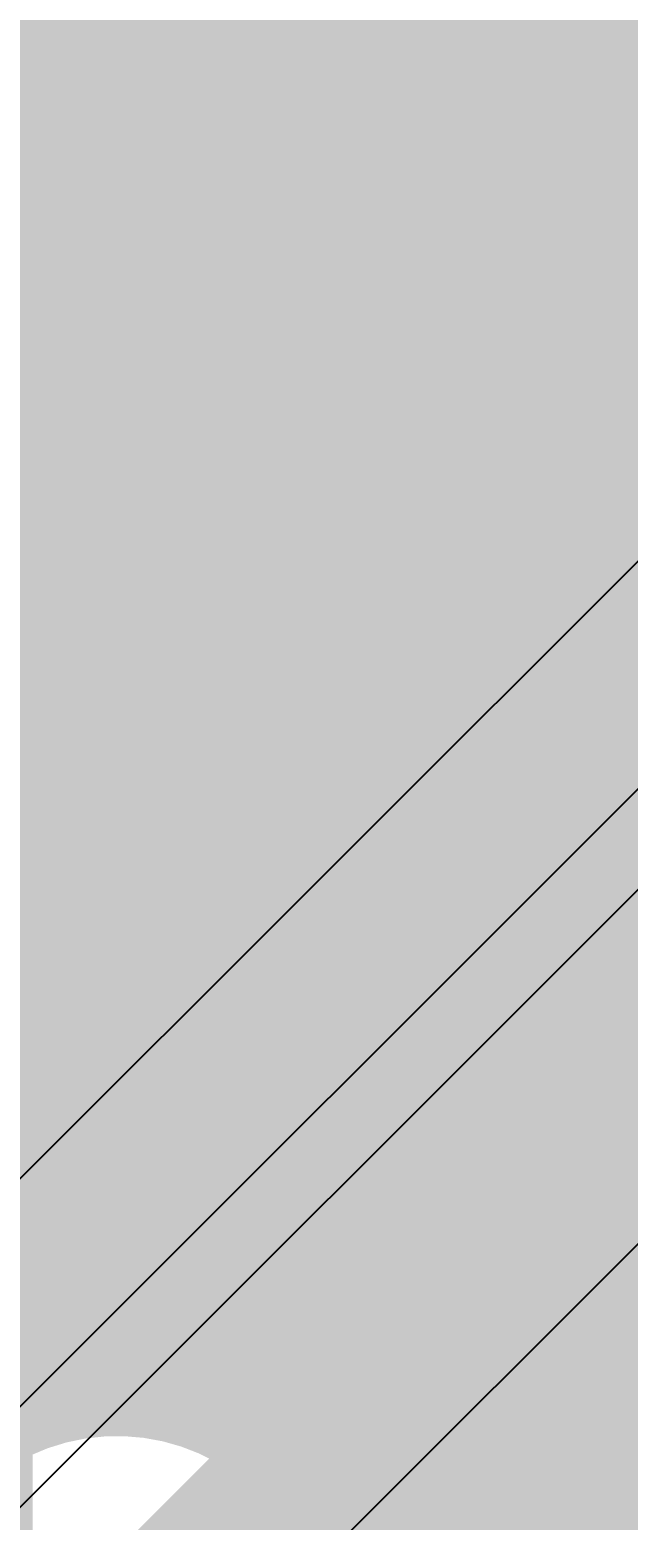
# Model space of a CAD drawing. Header units: inches. Extents: x 0 to 215, y 0 to 215.
# Drawn here: x 0.3202 to 0.3668, y 0.5072 to 0.6231 of the extents above; entities that cross this region are included whole.
import ezdxf

# ---------------------------------------------------------------- set-up
doc = ezdxf.new("R2010")
doc.units = ezdxf.units.IN
doc.header["$MEASUREMENT"] = 0
for name, color, linetype in [('BottomLayer', 5, 'Continuous'), ('BottomOverlay', 54, 'Continuous'), ('BottomPaste', 16, 'Continuous'), ('BottomSolder', 6, 'Continuous'), ('Mechanical13', 56, 'Continuous'), ('Mechanical15', 56, 'Continuous'), ('TopLayer', 1, 'Continuous'), ('TopOverlay', 2, 'Continuous'), ('TopPaste', 8, 'Continuous'), ('TopSolder', 216, 'Continuous')]:
    doc.layers.add(name, color=color, linetype=linetype)
doc.styles.add('Arial', font='', dxfattribs={"height": 0.2})
doc.styles.get('Arial').set_extended_font_data('Arial')

# ---------------------------------------------------------------- blocks, each defined once
blk = doc.blocks.new('QFN40P400X400X85_HS_33N_6')
at = {"layer": 'Mechanical13'}
for points in [[(0.08071, -0.08071, 0.00394, 0.00394, 0), (0.08071, 0.08071, 0.00394, 0.00394, 0)], [(0.08071, -0.08071, 0.00394, 0.00394, 0), (-0.08071, -0.08071, 0.00394, 0.00394, 0)]]:
    blk.add_lwpolyline(points, format="xyseb", dxfattribs=at)
blk.add_lwpolyline([(0.07972, -0.08071, 0.00197, 0.00197, 1), (0.08169, -0.08071, 0.00197, 0.00197, 1)], format="xyseb", close=True, dxfattribs=at)
blk.add_lwpolyline([(0.07972, -0.08071, 0.00197, 0.00197, 1), (0.08169, -0.08071, 0.00197, 0.00197, 1)], format="xyseb", close=True, dxfattribs=at)
at = {"layer": 'Mechanical15'}
for points in [[(0.10236, -0.10236, 0.00197, 0.00197, 0), (0.10236, 0.10236, 0.00197, 0.00197, 0)], [(0.10236, -0.10236, 0.00197, 0.00197, 0), (-0.10236, -0.10236, 0.00197, 0.00197, 0)]]:
    blk.add_lwpolyline(points, format="xyseb", dxfattribs=at)
blk.add_lwpolyline([(0.10187, -0.10236, 0.000984, 0.000984, 1), (0.10285, -0.10236, 0.000984, 0.000984, 1)], format="xyseb", close=True, dxfattribs=at)
blk.add_lwpolyline([(0.10187, -0.10236, 0.000984, 0.000984, 1), (0.10285, -0.10236, 0.000984, 0.000984, 1)], format="xyseb", close=True, dxfattribs=at)
at = {"layer": 'TopOverlay'}
for points in [[(0.08661, -0.08661, 0.00787, 0.00787, 0), (0.08661, -0.0748, 0.00787, 0.00787, 0)], [(0.08661, -0.08661, 0.00787, 0.00787, 0), (0.0748, -0.08661, 0.00787, 0.00787, 0)]]:
    blk.add_lwpolyline(points, format="xyseb", dxfattribs=at)
for points in [[(0.08465, -0.0748, 0.00394, 0.00394, 1), (0.08858, -0.0748, 0.00394, 0.00394, 1)], [(0.07283, -0.08661, 0.00394, 0.00394, 1), (0.07677, -0.08661, 0.00394, 0.00394, 1)], [(0.08465, -0.08661, 0.00394, 0.00394, 1), (0.08858, -0.08661, 0.00394, 0.00394, 1)], [(0.08465, -0.08661, 0.00394, 0.00394, 1), (0.08858, -0.08661, 0.00394, 0.00394, 1)]]:
    blk.add_lwpolyline(points, format="xyseb", close=True, dxfattribs=at)
blk = doc.blocks.new('FBP4L_L1_0_W1_0_P0_65_BL_EP_9')
at = {"layer": 'TopSolder'}
for p in [(0.01713, 0.00539), (-0.0183, 0.00539), (-0.0183, -0.02218), (0.00729, -0.02218)]:
    blk.add_line(p, (-214.57936, -214.39436), dxfattribs=at)
blk = doc.blocks.new('BF82192__10')
at = {"layer": 'BottomLayer'}
blk.add_hatch(color=5, dxfattribs=at).paths.add_polyline_path([(-0.1063, -0.18307), (-0.1063, -0.15157), (-0.08268, -0.15157), (-0.08268, -0.18307)])
at = {"layer": 'BottomPaste'}
blk.add_hatch(color=16, dxfattribs=at).paths.add_polyline_path([(-0.1063, -0.18307), (-0.1063, -0.15157), (-0.08268, -0.15157), (-0.08268, -0.18307)])
at = {"layer": 'BottomSolder'}
for points in [[(-0.15754, -0.18707), (-0.15754, -0.14757), (-0.12592, -0.14757), (-0.12592, -0.18707)], [(-0.1103, -0.18707), (-0.1103, -0.14757), (-0.07868, -0.14757), (-0.07868, -0.18707)]]:
    blk.add_hatch(color=6, dxfattribs=at).paths.add_polyline_path(points)
at = {"layer": 'BottomOverlay'}
blk.add_lwpolyline([(0.29565, -0.08636, 0.01, 0.01, -1), (-0.2949, -0.08636, 0.01, 0.01, 0)], format="xyseb", dxfattribs=at)
blk.add_lwpolyline([(0.29565, -0.08636, 0.01, 0.01, -1), (-0.2949, -0.08636, 0.01, 0.01, 0)], format="xyseb", dxfattribs=at)
blk = doc.blocks.new('C0201_68')
at = {"layer": 'TopLayer'}
for points in [[(-0.01673, 0.00787), (-0.00492, 0.00787), (-0.00492, -0.00787), (-0.01673, -0.00787)], [(0.00492, 0.00787), (0.01673, 0.00787), (0.01673, -0.00787), (0.00492, -0.00787)]]:
    blk.add_hatch(color=1, dxfattribs=at).paths.add_polyline_path(points)
at = {"layer": 'TopPaste'}
for points in [[(-0.01673, 0.00787), (-0.00492, 0.00787), (-0.00492, -0.00787), (-0.01673, -0.00787)], [(0.00492, 0.00787), (0.01673, 0.00787), (0.01673, -0.00787), (0.00492, -0.00787)]]:
    blk.add_hatch(color=8, dxfattribs=at).paths.add_polyline_path(points)
at = {"layer": 'TopSolder'}
for points in [[(-0.02073, 0.01187), (-0.00092, 0.01187), (-0.00092, -0.01187), (-0.02073, -0.01187)], [(0.00092, 0.01187), (0.02073, 0.01187), (0.02073, -0.01187), (0.00092, -0.01187)]]:
    blk.add_hatch(color=216, dxfattribs=at).paths.add_polyline_path(points)
at = {"layer": 'TopOverlay'}
for points in [[(-0.02362, 0.01181, 0.00394, 0.00394, -0.414214), (-0.02047, 0.01496, 0.00394, 0.00394, 0)], [(-0.02047, 0.01496, 0.00394, 0.00394, 0), (-0.01969, 0.01496, 0.00394, 0.00394, 0)], [(-0.01969, 0.01496, 0.00394, 0.00394, 0), (-0.00394, 0.01496, 0.00394, 0.00394, 0)], [(0.00394, 0.01496, 0.00394, 0.00394, 0), (0.01969, 0.01496, 0.00394, 0.00394, 0)], [(0.01969, 0.01496, 0.00394, 0.00394, 0), (0.02047, 0.01496, 0.00394, 0.00394, 0)], [(0.02047, 0.01496, 0.00394, 0.00394, -0.414214), (0.02362, 0.01181, 0.00394, 0.00394, 0)], [(-0.02362, 0.01181, 0.00394, 0.00394, 0), (-0.02362, -0.01181, 0.00394, 0.00394, 0)], [(0.02362, 0.01181, 0.00394, 0.00394, 0), (0.02362, -0.01181, 0.00394, 0.00394, 0)], [(-0.02047, -0.01496, 0.00394, 0.00394, -0.414214), (-0.02362, -0.01181, 0.00394, 0.00394, 0)], [(0.02362, -0.01181, 0.00394, 0.00394, -0.414214), (0.02047, -0.01496, 0.00394, 0.00394, 0)], [(-0.02047, -0.01496, 0.00394, 0.00394, 0), (-0.01969, -0.01496, 0.00394, 0.00394, 0)], [(-0.01969, -0.01496, 0.00394, 0.00394, 0), (-0.00394, -0.01496, 0.00394, 0.00394, 0)], [(0.00394, -0.01496, 0.00394, 0.00394, 0), (0.01969, -0.01496, 0.00394, 0.00394, 0)], [(0.01969, -0.01496, 0.00394, 0.00394, 0), (0.02047, -0.01496, 0.00394, 0.00394, 0)]]:
    blk.add_lwpolyline(points, format="xyseb", dxfattribs=at)
for points in [[(-0.02146, 0.01496, 0.00197, 0.00197, 1), (-0.01949, 0.01496, 0.00197, 0.00197, 1)], [(-0.02146, 0.01496, 0.00197, 0.00197, 1), (-0.01949, 0.01496, 0.00197, 0.00197, 1)], [(-0.02067, 0.01496, 0.00197, 0.00197, 1), (-0.0187, 0.01496, 0.00197, 0.00197, 1)], [(-0.02067, 0.01496, 0.00197, 0.00197, 1), (-0.0187, 0.01496, 0.00197, 0.00197, 1)], [(-0.00492, 0.01496, 0.00197, 0.00197, 1), (-0.00295, 0.01496, 0.00197, 0.00197, 1)], [(0.00295, 0.01496, 0.00197, 0.00197, 1), (0.00492, 0.01496, 0.00197, 0.00197, 1)], [(0.0187, 0.01496, 0.00197, 0.00197, 1), (0.02067, 0.01496, 0.00197, 0.00197, 1)], [(0.0187, 0.01496, 0.00197, 0.00197, 1), (0.02067, 0.01496, 0.00197, 0.00197, 1)], [(0.01949, 0.01496, 0.00197, 0.00197, 1), (0.02146, 0.01496, 0.00197, 0.00197, 1)], [(0.01949, 0.01496, 0.00197, 0.00197, 1), (0.02146, 0.01496, 0.00197, 0.00197, 1)], [(-0.02461, 0.01181, 0.00197, 0.00197, 1), (-0.02264, 0.01181, 0.00197, 0.00197, 1)], [(-0.02461, 0.01181, 0.00197, 0.00197, 1), (-0.02264, 0.01181, 0.00197, 0.00197, 1)], [(0.02264, 0.01181, 0.00197, 0.00197, 1), (0.02461, 0.01181, 0.00197, 0.00197, 1)], [(0.02264, 0.01181, 0.00197, 0.00197, 1), (0.02461, 0.01181, 0.00197, 0.00197, 1)], [(-0.02461, -0.01181, 0.00197, 0.00197, 1), (-0.02264, -0.01181, 0.00197, 0.00197, 1)], [(-0.02461, -0.01181, 0.00197, 0.00197, 1), (-0.02264, -0.01181, 0.00197, 0.00197, 1)], [(0.02264, -0.01181, 0.00197, 0.00197, 1), (0.02461, -0.01181, 0.00197, 0.00197, 1)], [(0.02264, -0.01181, 0.00197, 0.00197, 1), (0.02461, -0.01181, 0.00197, 0.00197, 1)], [(-0.02146, -0.01496, 0.00197, 0.00197, 1), (-0.01949, -0.01496, 0.00197, 0.00197, 1)], [(-0.02146, -0.01496, 0.00197, 0.00197, 1), (-0.01949, -0.01496, 0.00197, 0.00197, 1)], [(-0.02067, -0.01496, 0.00197, 0.00197, 1), (-0.0187, -0.01496, 0.00197, 0.00197, 1)], [(-0.02067, -0.01496, 0.00197, 0.00197, 1), (-0.0187, -0.01496, 0.00197, 0.00197, 1)], [(-0.00492, -0.01496, 0.00197, 0.00197, 1), (-0.00295, -0.01496, 0.00197, 0.00197, 1)], [(0.00295, -0.01496, 0.00197, 0.00197, 1), (0.00492, -0.01496, 0.00197, 0.00197, 1)], [(0.0187, -0.01496, 0.00197, 0.00197, 1), (0.02067, -0.01496, 0.00197, 0.00197, 1)], [(0.0187, -0.01496, 0.00197, 0.00197, 1), (0.02067, -0.01496, 0.00197, 0.00197, 1)], [(0.01949, -0.01496, 0.00197, 0.00197, 1), (0.02146, -0.01496, 0.00197, 0.00197, 1)], [(0.01949, -0.01496, 0.00197, 0.00197, 1), (0.02146, -0.01496, 0.00197, 0.00197, 1)]]:
    blk.add_lwpolyline(points, format="xyseb", close=True, dxfattribs=at)
blk = doc.blocks.new('C0402_69')
at = {"layer": 'TopLayer'}
for points in [[(-0.02953, 0.012795), (-0.00591, 0.012795), (-0.00591, -0.012795), (-0.02953, -0.012795)], [(0.00591, 0.012795), (0.02953, 0.012795), (0.02953, -0.012795), (0.00591, -0.012795)]]:
    blk.add_hatch(color=1, dxfattribs=at).paths.add_polyline_path(points)
at = {"layer": 'TopPaste'}
for points in [[(-0.02953, 0.012795), (-0.00591, 0.012795), (-0.00591, -0.012795), (-0.02953, -0.012795)], [(0.00591, 0.012795), (0.02953, 0.012795), (0.02953, -0.012795), (0.00591, -0.012795)]]:
    blk.add_hatch(color=8, dxfattribs=at).paths.add_polyline_path(points)
at = {"layer": 'TopSolder'}
for points in [[(-0.03153, 0.014795), (-0.00391, 0.014795), (-0.00391, -0.014795), (-0.03153, -0.014795)], [(0.00391, 0.014795), (0.03153, 0.014795), (0.03153, -0.014795), (0.00391, -0.014795)]]:
    blk.add_hatch(color=216, dxfattribs=at).paths.add_polyline_path(points)
at = {"layer": 'TopOverlay'}
for points in [[(-0.032, 0.017, 0.004, 0.004, 0), (-0.032, -0.017, 0.004, 0.004, 0)], [(-0.032, 0.017, 0.004, 0.004, 0), (-0.007, 0.017, 0.004, 0.004, 0)], [(0.008, 0.017, 0.004, 0.004, 0), (0.011, 0.017, 0.004, 0.004, 0)], [(0.011, 0.017, 0.004, 0.004, 0), (0.032, 0.017, 0.004, 0.004, 0)], [(0.032, 0.017, 0.004, 0.004, 0), (0.032, -0.017, 0.004, 0.004, 0)], [(-0.032, -0.017, 0.004, 0.004, 0), (-0.011, -0.017, 0.004, 0.004, 0)], [(-0.011, -0.017, 0.004, 0.004, 0), (-0.007, -0.017, 0.004, 0.004, 0)], [(0.008, -0.017, 0.004, 0.004, 0), (0.032, -0.017, 0.004, 0.004, 0)]]:
    blk.add_lwpolyline(points, format="xyseb", dxfattribs=at)
for points in [[(-0.033, 0.017, 0.002, 0.002, 1), (-0.031, 0.017, 0.002, 0.002, 1)], [(-0.033, 0.017, 0.002, 0.002, 1), (-0.031, 0.017, 0.002, 0.002, 1)], [(-0.008, 0.017, 0.002, 0.002, 1), (-0.006, 0.017, 0.002, 0.002, 1)], [(0.007, 0.017, 0.002, 0.002, 1), (0.009, 0.017, 0.002, 0.002, 1)], [(0.01, 0.017, 0.002, 0.002, 1), (0.012, 0.017, 0.002, 0.002, 1)], [(0.01, 0.017, 0.002, 0.002, 1), (0.012, 0.017, 0.002, 0.002, 1)], [(0.031, 0.017, 0.002, 0.002, 1), (0.033, 0.017, 0.002, 0.002, 1)], [(0.031, 0.017, 0.002, 0.002, 1), (0.033, 0.017, 0.002, 0.002, 1)], [(-0.033, -0.017, 0.002, 0.002, 1), (-0.031, -0.017, 0.002, 0.002, 1)], [(-0.033, -0.017, 0.002, 0.002, 1), (-0.031, -0.017, 0.002, 0.002, 1)], [(-0.012, -0.017, 0.002, 0.002, 1), (-0.01, -0.017, 0.002, 0.002, 1)], [(-0.012, -0.017, 0.002, 0.002, 1), (-0.01, -0.017, 0.002, 0.002, 1)], [(-0.008, -0.017, 0.002, 0.002, 1), (-0.006, -0.017, 0.002, 0.002, 1)], [(0.007, -0.017, 0.002, 0.002, 1), (0.009, -0.017, 0.002, 0.002, 1)], [(0.031, -0.017, 0.002, 0.002, 1), (0.033, -0.017, 0.002, 0.002, 1)], [(0.031, -0.017, 0.002, 0.002, 1), (0.033, -0.017, 0.002, 0.002, 1)]]:
    blk.add_lwpolyline(points, format="xyseb", close=True, dxfattribs=at)

msp = doc.modelspace()

# ---------------------------------------------------------------- linework, layer by layer
at = {"layer": 'BottomLayer'}
for points in [[(0.27171, 0.62243, 0.005, 0.005, 0), (0.53967, 0.62243, 0.005, 0.005, 0)], [(0.27171, 0.61842, 0.005, 0.005, 0), (0.53967, 0.61842, 0.005, 0.005, 0)], [(0.27171, 0.6144, 0.005, 0.005, 0), (0.53967, 0.6144, 0.005, 0.005, 0)], [(0.27171, 0.61039, 0.005, 0.005, 0), (0.53967, 0.61039, 0.005, 0.005, 0)], [(0.27171, 0.60637, 0.005, 0.005, 0), (0.53967, 0.60637, 0.005, 0.005, 0)], [(0.20288, 0.60235, 0.005, 0.005, 0), (0.53967, 0.60235, 0.005, 0.005, 0)], [(0.20583, 0.59834, 0.005, 0.005, 0), (0.53967, 0.59834, 0.005, 0.005, 0)], [(0.20712, 0.59432, 0.005, 0.005, 0), (0.53967, 0.59432, 0.005, 0.005, 0)], [(0.20721, 0.59031, 0.005, 0.005, 0), (0.53967, 0.59031, 0.005, 0.005, 0)], [(0.20612, 0.58629, 0.005, 0.005, 0), (0.53967, 0.58629, 0.005, 0.005, 0)], [(0.2035, 0.58228, 0.005, 0.005, 0), (0.53967, 0.58228, 0.005, 0.005, 0)], [(0.197, 0.57826, 0.005, 0.005, 0), (0.53969, 0.57826, 0.005, 0.005, 0)], [(0.15783, 0.57425, 0.005, 0.005, 0), (0.54055, 0.57425, 0.005, 0.005, 0)], [(0.15852, 0.57023, 0.005, 0.005, 0), (0.54297, 0.57023, 0.005, 0.005, 0)], [(0.1592, 0.56621, 0.005, 0.005, 0), (0.54694, 0.56621, 0.005, 0.005, 0)], [(0.15988, 0.5622, 0.005, 0.005, 0), (0.55096, 0.5622, 0.005, 0.005, 0)], [(0.16056, 0.55818, 0.005, 0.005, 0), (0.55497, 0.55818, 0.005, 0.005, 0)], [(0.16124, 0.55417, 0.005, 0.005, 0), (0.55899, 0.55417, 0.005, 0.005, 0)], [(0.16193, 0.55015, 0.005, 0.005, 0), (0.563, 0.55015, 0.005, 0.005, 0)], [(0.2864, 0.54748, 0.005, 0.005, 0), (0.32289, 0.54748, 0.005, 0.005, 0)], [(0.32289, 0.51578, 0.005, 0.005, 0), (0.32289, 0.54748, 0.005, 0.005, 0)], [(0.33364, 0.54748, 0.005, 0.005, 0), (0.37014, 0.54748, 0.005, 0.005, 0)], [(0.33364, 0.52614, 0.005, 0.005, 0), (0.33364, 0.54748, 0.005, 0.005, 0)], [(0.32289, 0.54614, 0.005, 0.005, 0), (0.33364, 0.54614, 0.005, 0.005, 0)], [(0.32289, 0.54212, 0.005, 0.005, 0), (0.33364, 0.54212, 0.005, 0.005, 0)], [(0.32289, 0.5381, 0.005, 0.005, 0), (0.33364, 0.5381, 0.005, 0.005, 0)], [(0.32289, 0.53409, 0.005, 0.005, 0), (0.33364, 0.53409, 0.005, 0.005, 0)], [(0.32289, 0.53007, 0.005, 0.005, 0), (0.33364, 0.53007, 0.005, 0.005, 0)], [(0.35189, 0.52136, 0.01181, 0.01181, 0), (0.35189, 0.5253, 0.01181, 0.01181, 0)], [(0.32289, 0.52606, 0.005, 0.005, 0), (0.33356, 0.52606, 0.005, 0.005, 0)], [(0.32339, 0.51589, 0.005, 0.005, 0), (0.33364, 0.52614, 0.005, 0.005, 0)], [(0.32928, 0.49875, 0.01181, 0.01181, 0), (0.35189, 0.52136, 0.01181, 0.01181, 0)], [(0.32289, 0.52204, 0.005, 0.005, 0), (0.32955, 0.52204, 0.005, 0.005, 0)]]:
    msp.add_lwpolyline(points, format="xyseb", dxfattribs=at)
for points in [[(0.32164, 0.54748, 0.0025, 0.0025, 1), (0.32414, 0.54748, 0.0025, 0.0025, 1)], [(0.32164, 0.54748, 0.0025, 0.0025, 1), (0.32414, 0.54748, 0.0025, 0.0025, 1)], [(0.33239, 0.54748, 0.0025, 0.0025, 1), (0.33489, 0.54748, 0.0025, 0.0025, 1)], [(0.33239, 0.54748, 0.0025, 0.0025, 1), (0.33489, 0.54748, 0.0025, 0.0025, 1)], [(0.32164, 0.54614, 0.0025, 0.0025, 1), (0.32414, 0.54614, 0.0025, 0.0025, 1)], [(0.33239, 0.54614, 0.0025, 0.0025, 1), (0.33489, 0.54614, 0.0025, 0.0025, 1)], [(0.32164, 0.54212, 0.0025, 0.0025, 1), (0.32414, 0.54212, 0.0025, 0.0025, 1)], [(0.33239, 0.54212, 0.0025, 0.0025, 1), (0.33489, 0.54212, 0.0025, 0.0025, 1)], [(0.32164, 0.5381, 0.0025, 0.0025, 1), (0.32414, 0.5381, 0.0025, 0.0025, 1)], [(0.33239, 0.5381, 0.0025, 0.0025, 1), (0.33489, 0.5381, 0.0025, 0.0025, 1)], [(0.32164, 0.53409, 0.0025, 0.0025, 1), (0.32414, 0.53409, 0.0025, 0.0025, 1)], [(0.33239, 0.53409, 0.0025, 0.0025, 1), (0.33489, 0.53409, 0.0025, 0.0025, 1)], [(0.32164, 0.53007, 0.0025, 0.0025, 1), (0.32414, 0.53007, 0.0025, 0.0025, 1)], [(0.33239, 0.53007, 0.0025, 0.0025, 1), (0.33489, 0.53007, 0.0025, 0.0025, 1)], [(0.34894, 0.5253, 0.00591, 0.00591, 1), (0.35484, 0.5253, 0.00591, 0.00591, 1)], [(0.32164, 0.52606, 0.0025, 0.0025, 1), (0.32414, 0.52606, 0.0025, 0.0025, 1)], [(0.33231, 0.52606, 0.0025, 0.0025, 1), (0.33481, 0.52606, 0.0025, 0.0025, 1)], [(0.33239, 0.52614, 0.0025, 0.0025, 1), (0.33489, 0.52614, 0.0025, 0.0025, 1)], [(0.33239, 0.52614, 0.0025, 0.0025, 1), (0.33489, 0.52614, 0.0025, 0.0025, 1)], [(0.34894, 0.52136, 0.00591, 0.00591, 1), (0.35484, 0.52136, 0.00591, 0.00591, 1)], [(0.34894, 0.52136, 0.00591, 0.00591, 1), (0.35484, 0.52136, 0.00591, 0.00591, 1)], [(0.32164, 0.52204, 0.0025, 0.0025, 1), (0.32414, 0.52204, 0.0025, 0.0025, 1)], [(0.3283, 0.52204, 0.0025, 0.0025, 1), (0.3308, 0.52204, 0.0025, 0.0025, 1)], [(0.32164, 0.51578, 0.0025, 0.0025, 1), (0.32414, 0.51578, 0.0025, 0.0025, 1)], [(0.32214, 0.51589, 0.0025, 0.0025, 1), (0.32464, 0.51589, 0.0025, 0.0025, 1)]]:
    msp.add_lwpolyline(points, format="xyseb", close=True, dxfattribs=at)
at = {"layer": 'TopLayer'}
for points in [[(0.337, 0.618, 0.00591, 0.00591, 0), (0.35688, 0.63788, 0.00591, 0.00591, 0)], [(0.34352, 0.58752, 0.01181, 0.01181, 0), (0.37318, 0.61718, 0.01181, 0.01181, 0)], [(0.303, 0.618, 0.00591, 0.00591, 0), (0.337, 0.618, 0.00591, 0.00591, 0)], [(0.34352, 0.57382, 0.01181, 0.01181, 0), (0.34352, 0.58752, 0.01181, 0.01181, 0)], [(0.31082, 0.57382, 0.01181, 0.01181, 0), (0.342, 0.57382, 0.01181, 0.01181, 0)], [(0.35777, 0.55681, 0.005, 0.005, 0), (0.35777, 0.56595, 0.005, 0.005, 0)], [(0.35631, 0.53984, 0.005, 0.005, 0), (0.35631, 0.56148, 0.005, 0.005, 0)], [(0.31757, 0.55754, 0.005, 0.005, 0), (0.32769, 0.55754, 0.005, 0.005, 0)], [(0.32769, 0.53984, 0.005, 0.005, 0), (0.32769, 0.55754, 0.005, 0.005, 0)], [(0.342, 0.55218, 0.01181, 0.01181, 0), (0.36338, 0.55218, 0.01181, 0.01181, 0)], [(0.35777, 0.52031, 0.005, 0.005, 0), (0.35777, 0.55575, 0.005, 0.005, 0)], [(0.36338, 0.55218, 0.01181, 0.01181, 0), (0.377, 0.53856, 0.01181, 0.01181, 0)], [(0.31419, 0.55417, 0.005, 0.005, 0), (0.32769, 0.55417, 0.005, 0.005, 0)], [(0.33019, 0.55218, 0.01, 0.01, 0), (0.342, 0.55218, 0.01, 0.01, 0)], [(0.342, 0.55218, 0.01, 0.01, 0), (0.35381, 0.55218, 0.01, 0.01, 0)], [(0.342, 0.54234, 0.01, 0.01, 0), (0.342, 0.55218, 0.01, 0.01, 0)], [(0.31328, 0.55015, 0.005, 0.005, 0), (0.32769, 0.55015, 0.005, 0.005, 0)], [(0.31328, 0.54614, 0.005, 0.005, 0), (0.32769, 0.54614, 0.005, 0.005, 0)], [(0.31328, 0.54212, 0.005, 0.005, 0), (0.32769, 0.54212, 0.005, 0.005, 0)], [(0.36027, 0.53856, 0.01, 0.01, 0), (0.377, 0.53856, 0.01, 0.01, 0)], [(0.32769, 0.53984, 0.005, 0.005, 0), (0.35631, 0.53984, 0.005, 0.005, 0)], [(0.31328, 0.5381, 0.005, 0.005, 0), (0.35777, 0.5381, 0.005, 0.005, 0)], [(0.31282, 0.53409, 0.005, 0.005, 0), (0.35777, 0.53409, 0.005, 0.005, 0)], [(0.31126, 0.53007, 0.005, 0.005, 0), (0.35777, 0.53007, 0.005, 0.005, 0)], [(0.30816, 0.52606, 0.005, 0.005, 0), (0.35777, 0.52606, 0.005, 0.005, 0)], [(0.30414, 0.52204, 0.005, 0.005, 0), (0.35777, 0.52204, 0.005, 0.005, 0)], [(0.35777, 0.52031, 0.005, 0.005, 0), (0.39623, 0.52031, 0.005, 0.005, 0)], [(0.30005, 0.51803, 0.005, 0.005, 0), (0.40375, 0.51803, 0.005, 0.005, 0)], [(0.31617, 0.51269, 0.005, 0.005, -0.615244), (0.34525, 0.498, 0.005, 0.005, 0)], [(0.31449, 0.51401, 0.005, 0.005, 0), (0.31824, 0.51401, 0.005, 0.005, 0)], [(0.33576, 0.51401, 0.005, 0.005, 0), (0.40375, 0.51401, 0.005, 0.005, 0)], [(0.34075, 0.50999, 0.005, 0.005, 0), (0.39019, 0.50999, 0.005, 0.005, 0)], [(0.34341, 0.50598, 0.005, 0.005, 0), (0.38612, 0.50598, 0.005, 0.005, 0)]]:
    msp.add_lwpolyline(points, format="xyseb", dxfattribs=at)
for points in [[(0.33552, 0.618, 0.00295, 0.00295, 1), (0.33848, 0.618, 0.00295, 0.00295, 1)], [(0.33552, 0.618, 0.00295, 0.00295, 1), (0.33848, 0.618, 0.00295, 0.00295, 1)], [(0.34057, 0.58752, 0.00591, 0.00591, 1), (0.34647, 0.58752, 0.00591, 0.00591, 1)], [(0.34057, 0.58752, 0.00591, 0.00591, 1), (0.34647, 0.58752, 0.00591, 0.00591, 1)], [(0.33905, 0.57382, 0.00591, 0.00591, 1), (0.34495, 0.57382, 0.00591, 0.00591, 1)], [(0.34057, 0.57382, 0.00591, 0.00591, 1), (0.34647, 0.57382, 0.00591, 0.00591, 1)], [(0.35652, 0.56595, 0.0025, 0.0025, 1), (0.35902, 0.56595, 0.0025, 0.0025, 1)], [(0.35506, 0.56148, 0.0025, 0.0025, 1), (0.35756, 0.56148, 0.0025, 0.0025, 1)], [(0.32644, 0.55754, 0.0025, 0.0025, 1), (0.32894, 0.55754, 0.0025, 0.0025, 1)], [(0.32644, 0.55754, 0.0025, 0.0025, 1), (0.32894, 0.55754, 0.0025, 0.0025, 1)], [(0.35652, 0.55681, 0.0025, 0.0025, 1), (0.35902, 0.55681, 0.0025, 0.0025, 1)], [(0.33905, 0.55218, 0.00591, 0.00591, 1), (0.34495, 0.55218, 0.00591, 0.00591, 1)], [(0.35652, 0.55575, 0.0025, 0.0025, 1), (0.35902, 0.55575, 0.0025, 0.0025, 1)], [(0.36043, 0.55218, 0.00591, 0.00591, 1), (0.36633, 0.55218, 0.00591, 0.00591, 1)], [(0.36043, 0.55218, 0.00591, 0.00591, 1), (0.36633, 0.55218, 0.00591, 0.00591, 1)], [(0.32769, 0.55218, 0.005, 0.005, 1), (0.33269, 0.55218, 0.005, 0.005, 1)], [(0.32644, 0.55417, 0.0025, 0.0025, 1), (0.32894, 0.55417, 0.0025, 0.0025, 1)], [(0.3395, 0.55218, 0.005, 0.005, 1), (0.3445, 0.55218, 0.005, 0.005, 1)], [(0.3395, 0.55218, 0.005, 0.005, 1), (0.3445, 0.55218, 0.005, 0.005, 1)], [(0.3395, 0.55218, 0.005, 0.005, 1), (0.3445, 0.55218, 0.005, 0.005, 1)], [(0.35131, 0.55218, 0.005, 0.005, 1), (0.35631, 0.55218, 0.005, 0.005, 1)], [(0.32644, 0.55015, 0.0025, 0.0025, 1), (0.32894, 0.55015, 0.0025, 0.0025, 1)], [(0.32644, 0.54614, 0.0025, 0.0025, 1), (0.32894, 0.54614, 0.0025, 0.0025, 1)], [(0.3395, 0.54234, 0.005, 0.005, 1), (0.3445, 0.54234, 0.005, 0.005, 1)], [(0.32644, 0.54212, 0.0025, 0.0025, 1), (0.32894, 0.54212, 0.0025, 0.0025, 1)], [(0.35777, 0.53856, 0.005, 0.005, 1), (0.36277, 0.53856, 0.005, 0.005, 1)], [(0.32644, 0.53984, 0.0025, 0.0025, 1), (0.32894, 0.53984, 0.0025, 0.0025, 1)], [(0.32644, 0.53984, 0.0025, 0.0025, 1), (0.32894, 0.53984, 0.0025, 0.0025, 1)], [(0.35506, 0.53984, 0.0025, 0.0025, 1), (0.35756, 0.53984, 0.0025, 0.0025, 1)], [(0.35506, 0.53984, 0.0025, 0.0025, 1), (0.35756, 0.53984, 0.0025, 0.0025, 1)], [(0.35652, 0.5381, 0.0025, 0.0025, 1), (0.35902, 0.5381, 0.0025, 0.0025, 1)], [(0.35652, 0.53409, 0.0025, 0.0025, 1), (0.35902, 0.53409, 0.0025, 0.0025, 1)], [(0.35652, 0.53007, 0.0025, 0.0025, 1), (0.35902, 0.53007, 0.0025, 0.0025, 1)], [(0.35652, 0.52606, 0.0025, 0.0025, 1), (0.35902, 0.52606, 0.0025, 0.0025, 1)], [(0.35652, 0.52204, 0.0025, 0.0025, 1), (0.35902, 0.52204, 0.0025, 0.0025, 1)], [(0.35652, 0.52031, 0.0025, 0.0025, 1), (0.35902, 0.52031, 0.0025, 0.0025, 1)], [(0.35652, 0.52031, 0.0025, 0.0025, 1), (0.35902, 0.52031, 0.0025, 0.0025, 1)], [(0.31699, 0.51401, 0.0025, 0.0025, 1), (0.31949, 0.51401, 0.0025, 0.0025, 1)], [(0.33451, 0.51401, 0.0025, 0.0025, 1), (0.33701, 0.51401, 0.0025, 0.0025, 1)], [(0.3395, 0.50999, 0.0025, 0.0025, 1), (0.342, 0.50999, 0.0025, 0.0025, 1)], [(0.34216, 0.50598, 0.0025, 0.0025, 1), (0.34466, 0.50598, 0.0025, 0.0025, 1)]]:
    msp.add_lwpolyline(points, format="xyseb", close=True, dxfattribs=at)

# ---------------------------------------------------------------- block references
for name, p, rotation in [('FBP4L_L1_0_W1_0_P0_65_BL_EP_9', (0.169, 0.354), 180), ('QFN40P400X400X85_HS_33N_6', (0.445, 0.693), 270), ('C0402_69', (0.377, 0.55628), 90), ('C0201_68', (0.342, 0.563), 90)]:
    msp.add_blockref(name, p, dxfattribs=dict(rotation=rotation))
msp.add_blockref('BF82192__10', (0.44638, 0.69262))

# ---------------------------------------------------------------- texts
at = {"layer": 'TopOverlay', "style": 'Arial'}
msp.add_text('C6', height=0.019685, dxfattribs=at).set_placement((0.332, 0.557))

doc.saveas('drawing.dxf')
